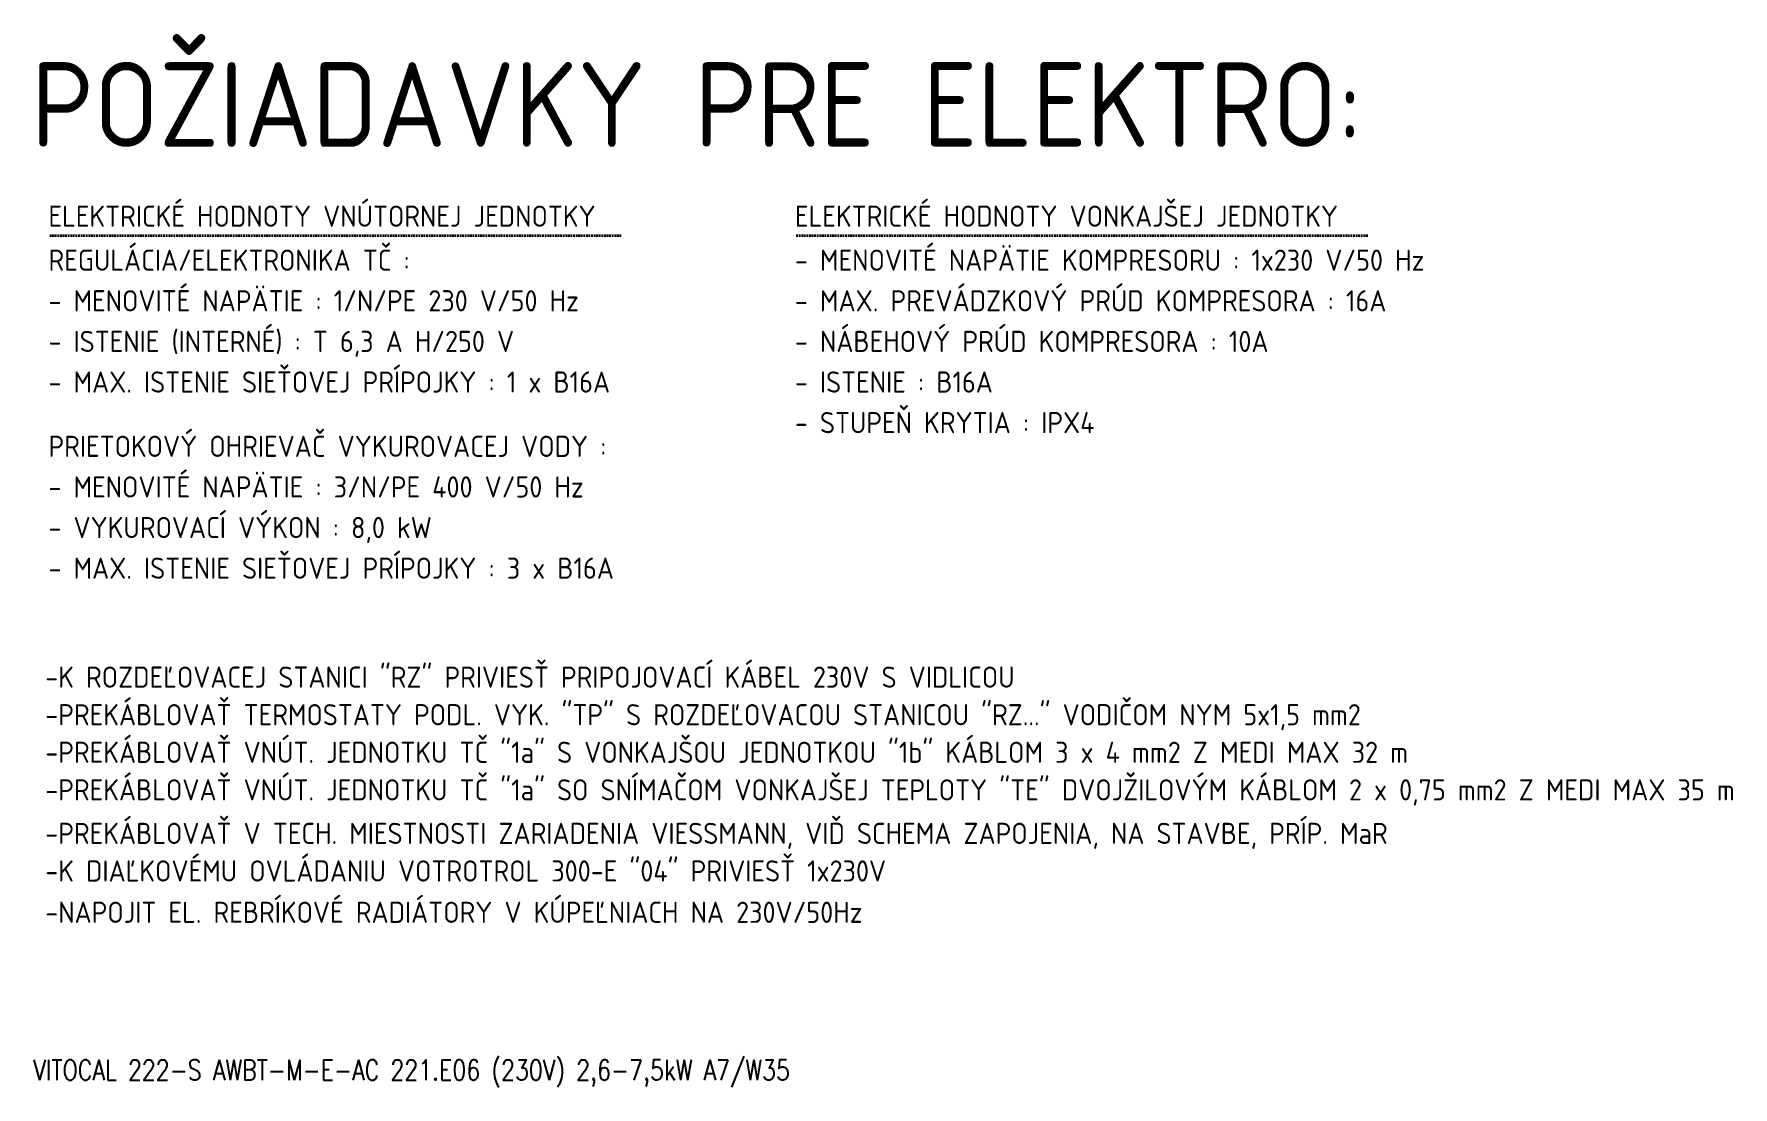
# Model space of a CAD drawing. Header units: millimetres. Extents: x 1046 to 74297, y -4150 to 54562.
# Drawn here: x 2693 to 27800, y 39005 to 54562 of the extents above; entities that cross this region are included whole.
import ezdxf

# ---------------------------------------------------------------- set-up
doc = ezdxf.new("R2010")
doc.units = ezdxf.units.MM
doc.linetypes.add('DASHEDX2', pattern=[38.1, 25.4, -12.7])
doc.layers.add('UK_ELEKTRO', color=7, linetype='DASHEDX2', lineweight=15)
doc.layers.add('vyk-privod', color=1, linetype='Continuous', lineweight=50)
doc.styles.add('ISOCP', font='isocp.shx')
doc.styles.add('TEXT125', font='romans.shx', dxfattribs={"width": 0.8, "height": 100})

msp = doc.modelspace()

# ---------------------------------------------------------------- linework, layer by layer
at = {"layer": 'UK_ELEKTRO', "lineweight": 35}
for p, q in [((2925.5, 51587.4), (11380.9, 51587.4)), ((13956, 51587.4), (22411.5, 51587.4))]:
    msp.add_line(p, q, dxfattribs=at)

# ---------------------------------------------------------------- texts
at = {"layer": 'UK_ELEKTRO', "color": 1, "lineweight": 50, "style": 'ISOCP'}
msp.add_text('POŽIADAVKY PRE ELEKTRO:', height=1251.112, dxfattribs=at).set_placement((2649.2, 52895.1))
at = {"layer": 'UK_ELEKTRO', "lineweight": 35, "style": 'ISOCP'}
for s, p in [('ELEKTRICKÉ HODNOTY VNÚTORNEJ JEDNOTKY', (2906.9, 51713.9)), ('ELEKTRICKÉ HODNOTY VONKAJŠEJ JEDNOTKY', (13937.5, 51713.9))]:
    msp.add_text(s, height=312.778, dxfattribs=at).set_placement(p)
at = {"layer": 'UK_ELEKTRO', "style": 'ISOCP'}
for s, p in [('REGULÁCIA/ELEKTRONIKA TČ :', (2906.9, 51063.9)), ('- MENOVITÉ NAPÄTIE KOMPRESORU : 1x230 V/50 Hz', (13937.5, 51063.9)), ('- MENOVITÉ NAPÄTIE : 1/N/PE 230 V/50 Hz', (2906.9, 50463.9)), ('- MAX. PREVÁDZKOVÝ PRÚD KOMPRESORA : 16A', (13937.5, 50463.9)), ('- ISTENIE (INTERNÉ) : T 6,3 A H/250 V', (2906.9, 49863.9)), ('- NÁBEHOVÝ PRÚD KOMPRESORA : 10A', (13937.5, 49863.9)), ('- MAX. ISTENIE SIEŤOVEJ PRÍPOJKY : 1 x B16A', (2906.9, 49263.9)), ('- ISTENIE : B16A', (13937.5, 49263.9)), ('- STUPEŇ KRYTIA : IPX4', (13937.5, 48663.9)), ('PRIETOKOVÝ OHRIEVAČ VYKUROVACEJ VODY :', (2906.9, 48313.9)), ('- MENOVITÉ NAPÄTIE : 3/N/PE 400 V/50 Hz', (2906.9, 47713.9)), ('- VYKUROVACÍ VÝKON : 8,0 kW', (2906.9, 47113.9)), ('- MAX. ISTENIE SIEŤOVEJ PRÍPOJKY : 3 x B16A', (2906.9, 46513.9)), ('-K ROZDEĽOVACEJ STANICI "RZ" PRIVIESŤ PRIPOJOVACÍ KÁBEL 230V S VIDLICOU', (2860, 44904.1)), ('-PREKÁBLOVAŤ TERMOSTATY PODL. VYK. "TP" S ROZDEĽOVACOU STANICOU "RZ..." VODIČOM NYM 5x1,5 mm2', (2860, 44348.8)), ('-PREKÁBLOVAŤ VNÚT. JEDNOTKU TČ "1a" S VONKAJŠOU JEDNOTKOU "1b" KÁBLOM 3 x 4 mm2 Z MEDI MAX 32 m', (2860, 43793.5)), ('-PREKÁBLOVAŤ VNÚT. JEDNOTKU TČ "1a" SO SNÍMAČOM VONKAJŠEJ TEPLOTY "TE" DVOJŽILOVÝM KÁBLOM 2 x 0,75 mm2 Z MEDI MAX 35 m', (2860, 43238.3)), ('-PREKÁBLOVAŤ V TECH. MIESTNOSTI ZARIADENIA VIESSMANN, VIĎ SCHEMA ZAPOJENIA, NA STAVBE, PRÍP. MaR', (2860, 42595.6)), ('-K DIAĽKOVÉMU OVLÁDANIU VOTROTROL 300-E "04" PRIVIESŤ 1x230V', (2860, 42040.3)), ('-NAPOJIT EL. REBRÍKOVÉ RADIÁTORY V KÚPEĽNIACH NA 230V/50Hz', (2860, 41429.8))]:
    msp.add_text(s, height=312.778, dxfattribs=at).set_placement(p)
at = {"layer": 'vyk-privod', "color": 1, "style": 'TEXT125', "width": 0.8}
msp.add_text('VITOCAL 222-S AWBT-M-E-AC 221.E06 (230V) 2,6-7,5kW A7/W35', height=300, dxfattribs=at).set_placement((2682.4, 39105.1, -2.1))

doc.saveas('drawing.dxf')
